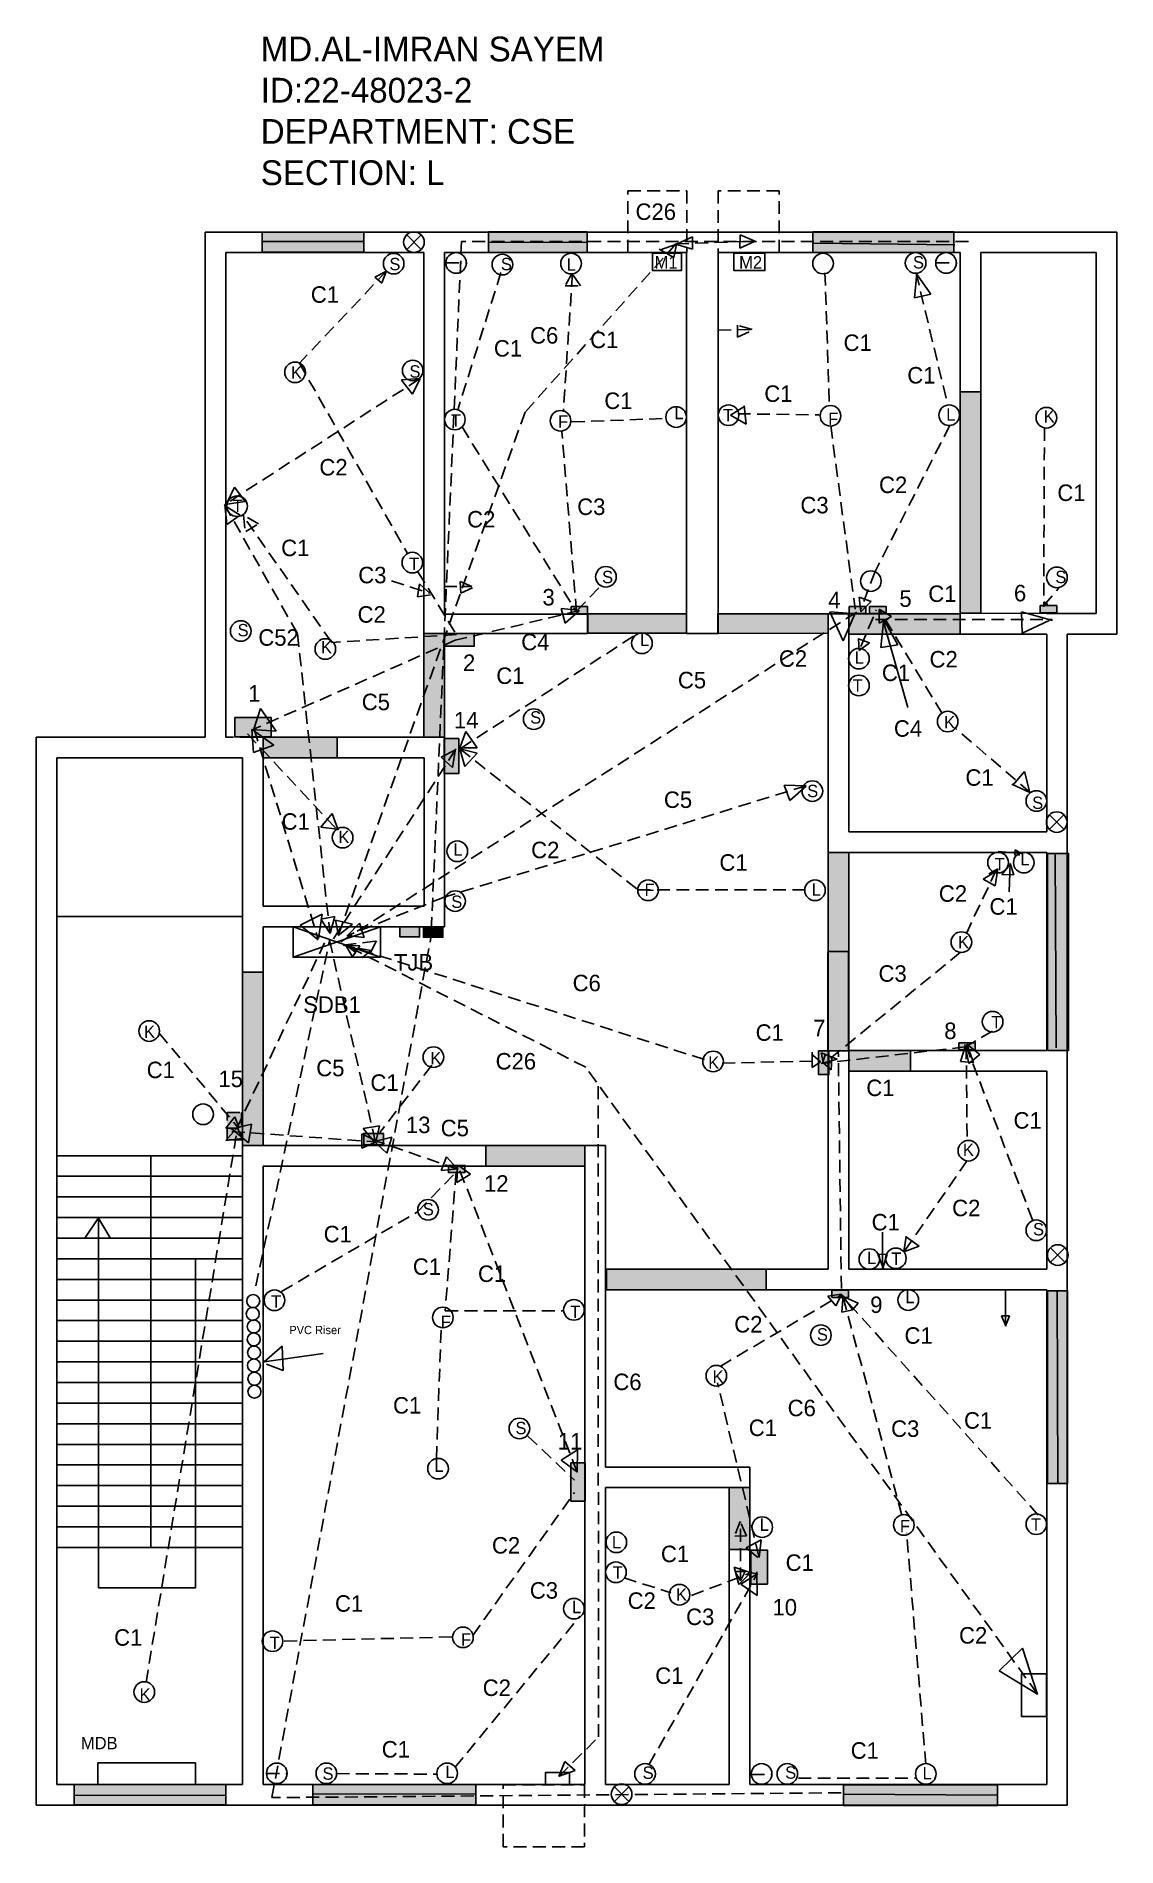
# Model space of a CAD drawing. Header units: inches. Extents: x -233 to 291, y -46 to 832.
import ezdxf

# ---------------------------------------------------------------- set-up
doc = ezdxf.new("R2010")
doc.units = ezdxf.units.IN
doc.header["$LTSCALE"] = 25
doc.header["$MEASUREMENT"] = 0
doc.linetypes.add('HIDDEN', pattern=[0.375, 0.25, -0.125])

msp = doc.modelspace()

# ---------------------------------------------------------------- hatches: boundary and pattern name
h = msp.add_hatch(color=3)
h.paths.add_polyline_path([(-123.74, 736.56), (-74.49, 736.56), (-74.49, 726.96), (-123.74, 726.96)])
h.paths.add_polyline_path([(-14.03, 736.72), (33.84, 736.72), (33.84, 726.71), (-14.03, 726.71)])
h.paths.add_polyline_path([(143.31, 736.72), (211.59, 736.72), (211.59, 726.71), (143.31, 726.71)])
h.paths.add_polyline_path([(-214.89, -16.21), (-141.48, -16.21), (-141.48, -26.1), (-214.89, -26.1)])
h.paths.add_polyline_path([(-99.3, -16.21), (-20.16, -16.21), (-20.16, -26.1), (-99.3, -26.1)])
at = {"linetype": 'HIDDEN'}
for color, points in [(66, [(214.61, 659.19), (224.64, 659.19), (224.64, 551.88), (214.61, 551.88)]), (66, [(34.1, 551.54), (81.95, 551.54), (81.95, 542.16), (34.1, 542.16)]), (66, [(150.63, 542.03), (97.15, 542.16), (97.15, 551.54), (150.62, 551.54)]), (66, [(160.63, 551.54), (214.61, 551.54), (214.61, 541.7), (160.63, 541.7)]), (66, [(-35.37, 491.7), (-45.37, 491.7), (-45.37, 542.03), (-35.37, 542.03)]), (66, [(-123.37, 491.7), (-87.37, 491.7), (-87.37, 481.7), (-123.37, 481.7)]), (66, [(150.63, 435.7), (160.63, 435.7), (160.5, 339.5), (150.5, 339.5)]), (4, [(-45.63, 399.6), (-36.12, 399.6), (-36.12, 394.69), (-45.63, 394.69)]), (66, [(-133.37, 293.7), (-123.37, 293.7), (-123.37, 377.7), (-133.37, 377.7)]), (66, [(190.63, 329.7), (160.64, 329.7), (160.64, 339.7), (190.63, 339.7)]), (66, [(32.63, 293.7), (-15.37, 293.7), (-15.37, 283.7), (32.63, 283.7)]), (66, [(120.63, 223.7), (43.19, 223.7), (43.19, 233.71), (120.63, 233.71)]), (66, [(112.63, 127.7), (102.63, 127.7), (102.63, 97.7), (112.63, 97.7)])]:
    msp.add_hatch(color=color, dxfattribs=at).paths.add_polyline_path(points)
h = msp.add_hatch(color=8, dxfattribs=at)
h.paths.add_polyline_path([(-137.1, 501.3), (-119.46, 501.3), (-119.46, 491.78), (-137.1, 491.78)])
h.paths.add_polyline_path([(-133.79, 296.46), (-140.83, 296.46), (-140.83, 309.57), (-133.79, 309.57)])
h.paths.add_polyline_path([(-33.5, 284), (-25.5, 284), (-25.5, 280.5), (-33.5, 280.5)])
h.paths.add_polyline_path([(-74.5, 294), (-65, 294), (-65, 299.5), (-74.5, 299.5)])
h.paths.add_polyline_path([(113.24, 97.38), (121.24, 97.38), (121.24, 80.88), (113.24, 80.88)])
h.paths.add_polyline_path([(152.5, 223.5), (160.5, 223.5), (160.5, 220), (152.5, 220)])
h.paths.add_polyline_path([(214, 343.5), (222, 343.5), (222, 340), (214, 340)])
h.paths.add_polyline_path([(170.75, 555.14), (178.75, 555.14), (178.75, 551.64), (170.75, 551.64)])
h.paths.add_polyline_path([(160.89, 555.14), (168.89, 555.14), (168.89, 551.64), (160.89, 551.64)])
h.paths.add_polyline_path([(26, 555), (34, 555), (34, 551.5), (26, 551.5)])
h.paths.add_polyline_path([(-35.5, 542), (-20.93, 542.07), (-20.93, 535.79), (-35.68, 535.79)])
h = msp.add_hatch(color=8, dxfattribs=at)
h.paths.add_polyline_path([(-57.01, 399.68), (-47.5, 399.68), (-47.5, 394.78), (-57.01, 394.78)])
h.paths.add_polyline_path([(253.5, 555.5), (261.5, 555.5), (261.5, 552), (253.5, 552)])
for points in [[(-35.5, 491), (-28.5, 491), (-28.5, 474), (-35.5, 474)], [(151, 339.5), (146, 339.5), (146, 328), (151, 328)], [(32.87, 139.68), (25.82, 139.68), (25.82, 121.18), (32.87, 121.18)]]:
    msp.add_hatch(color=251).paths.add_polyline_path(points)
h = msp.add_hatch(color=81)
h.paths.add_polyline_path([(257.08, 435.34), (267.23, 435.34), (267.23, 339.75), (257.08, 339.75)])
h.paths.add_polyline_path([(257.09, 223.12), (266.7, 223.12), (266.7, 129.68), (257.09, 129.68)])
h.paths.add_polyline_path([(158.13, -16.39), (232.76, -16.39), (232.76, -26.44), (158.13, -26.44)])

# ---------------------------------------------------------------- linework, layer by layer
for p, q in [((-151.37, 731.7), (-151.37, 736.7)), ((-151.37, 736.7), (-146.37, 736.7)), ((-151.37, 731.7), (-151.37, 491.7)), ((-146.37, 736.7), (-40.37, 736.7)), ((-123.84, 732.07), (-74.51, 732.07)), ((-53.72, 735.3), (-46.72, 728.3)), ((-46.72, 735.3), (-53.72, 728.3)), ((-40.37, 736.7), (89.63, 736.7)), ((-13.93, 731.85), (33.99, 731.61)), ((89.63, 736.7), (219.63, 736.7)), ((143.5, 731.22), (212.14, 730.57)), ((219.63, 736.7), (285.63, 736.7)), ((285.63, 736.7), (290.63, 736.7)), ((290.63, 736.7), (290.63, 731.7)), ((290.63, 731.7), (290.63, 546.7)), ((-141.37, 726.7), (-141.37, 491.7)), ((-45.37, 726.7), (-141.37, 726.7)), ((-45.37, 726.7), (-45.37, 542.03)), ((-35.37, 551.37), (-35.37, 726.7)), ((81.97, 726.7), (-35.37, 726.7)), ((81.97, 726.7), (81.97, 542.03)), ((97.29, 542.03), (97.29, 726.7)), ((214.63, 726.7), (97.29, 726.7)), ((214.63, 726.7), (214.63, 594.7)), ((280.63, 726.7), (224.63, 726.7)), ((224.63, 594.7), (224.63, 726.7)), ((280.63, 551.7), (280.63, 726.7)), ((-35.37, 551.37), (33.97, 551.37)), ((33.97, 551.37), (33.97, 541.97)), ((160.63, 551.54), (150.5, 551.54)), ((160.63, 546.7), (160.61, 551.54)), ((160.63, 445.7), (160.63, 546.7)), ((280.63, 551.7), (214.61, 551.88)), ((214.61, 551.88), (214.61, 541.7)), ((256.63, 551.7), (280.63, 551.7)), ((290.63, 546.7), (290.63, 541.7)), ((-45.37, 542.03), (33.97, 542.03)), ((81.97, 542.03), (97.29, 542.03)), ((150.63, 542.03), (150.63, 440.7)), ((214.61, 541.7), (256.63, 541.7)), ((256.63, 541.7), (256.63, 445.7)), ((266.63, 440.7), (266.63, 541.7)), ((285.63, 541.7), (266.63, 541.7)), ((285.63, 541.7), (290.63, 541.7)), ((-228.37, 491.7), (-233.37, 491.7)), ((-233.37, 491.7), (-233.37, 486.7)), ((-233.37, 404.7), (-233.37, 486.7)), ((-151.37, 491.7), (-228.37, 491.7)), ((-128.37, 491.7), (-123.37, 491.7)), ((-123.37, 491.7), (-123.37, 486.7)), ((-123.37, 409.7), (-123.37, 486.7)), ((-87.37, 481.7), (-87.37, 491.7)), ((-87.37, 491.7), (-35.37, 491.7)), ((-46.37, 491.7), (-41.37, 491.7)), ((-35.37, 491.7), (-35.37, 399.7)), ((-223.37, 404.7), (-223.37, 481.7)), ((-146.37, 481.7), (-223.37, 481.7)), ((-133.37, 481.7), (-146.37, 481.7)), ((-133.37, 377.7), (-133.37, 481.7)), ((-87.37, 481.7), (-45.22, 481.7)), ((-45.22, 409.7), (-45.22, 481.7)), ((258, 454), (265, 447)), ((265, 454), (258, 447)), ((150.63, 440.7), (150.63, 435.7)), ((256.63, 445.7), (160.63, 445.7)), ((266.63, 334.7), (266.63, 440.7)), ((150.63, 435.7), (256.63, 435.7)), ((256.63, 435.7), (256.63, 339.7)), ((260.71, 435.2), (261.23, 340.97)), ((-233.37, 288.7), (-233.37, 404.7)), ((-223.37, 288.7), (-223.37, 404.7)), ((-223.37, 404.7), (-133.37, 404.7)), ((-123.37, 409.7), (-45.22, 409.7)), ((-35.37, 399.7), (-123.37, 399.7)), ((-123.37, 399.7), (-123.37, 377.7)), ((-108.78, 399.76), (-66.49, 384.96)), ((-66.49, 399.7), (-108.78, 384.96)), ((160.63, 387.7), (150.63, 387.7)), ((150.63, 387.7), (150.63, 233.7)), ((160.63, 233.7), (160.63, 387.7)), ((-123.37, 377.7), (-133.37, 377.7)), ((256.63, 339.7), (190.63, 339.7)), ((190.63, 339.7), (190.63, 329.7)), ((266.63, 228.7), (266.63, 334.7)), ((190.63, 329.7), (256.63, 329.7)), ((256.63, 329.7), (256.63, 233.7)), ((-133.37, 288.7), (-133.37, 293.7)), ((-133.37, 293.7), (-15.37, 293.7)), ((-15.37, 293.7), (-15.37, 283.7)), ((32.63, -16.3), (32.63, 293.7)), ((32.63, 293.7), (42.63, 293.7)), ((42.63, 293.7), (42.63, 137.7)), ((-233.37, -21.3), (-233.37, 288.7)), ((-223.37, -16.3), (-223.37, 288.7)), ((-133.37, 288.7), (-223.37, 288.7)), ((-177.8, 288.24), (-177.8, 98.67)), ((-133.37, -16.3), (-133.37, 288.7)), ((-15.37, 283.7), (-123.37, 283.7)), ((-123.37, 283.7), (-123.37, -16.3)), ((-133.37, 278.7), (-223.37, 278.7)), ((-133.37, 268.7), (-223.37, 268.7)), ((-133.37, 258.7), (-223.37, 258.7)), ((-203.14, 258.55), (-209.84, 248.63)), ((-203.13, 79.18), (-203.13, 258.41)), ((-203.13, 258.41), (-197.43, 248.88)), ((-133.37, 248.7), (-223.37, 248.7)), ((-133.37, 238.7), (-223.37, 238.7)), ((-156.14, 238.18), (-156.14, 79.18)), ((258.5, 244), (265.5, 237)), ((265.5, 244), (258.5, 237)), ((-133.37, 228.7), (-223.37, 228.7)), ((150.63, 233.7), (120.63, 233.7)), ((120.63, 223.7), (120.63, 233.7)), ((256.63, 233.7), (160.63, 233.7)), ((266.63, 132.7), (266.63, 228.7)), ((256.63, 223.7), (120.63, 223.7)), ((256.63, 223.7), (256.63, -16.3)), ((261.71, 223.3), (262.02, 129.51)), ((-133.37, 218.7), (-223.37, 218.7)), ((-133.37, 208.7), (-223.37, 208.7)), ((-133.37, 198.7), (-223.37, 198.7)), ((-133.37, 188.7), (-223.37, 188.7)), ((-133.37, 178.7), (-223.37, 178.7)), ((-133.37, 168.7), (-223.37, 168.7)), ((-133.37, 158.7), (-223.37, 158.7)), ((-133.37, 148.7), (-223.37, 148.7)), ((-133.37, 138.7), (-223.37, 138.7)), ((42.63, 137.7), (112.63, 137.7)), ((112.63, 137.7), (112.63, 127.7)), ((256.63, -16.3), (256.63, 132.7)), ((266.63, -21.3), (266.63, 132.7)), ((-133.37, 128.7), (-223.37, 128.7)), ((112.63, 127.7), (42.63, 127.7)), ((42.63, 127.7), (42.63, -16.3)), ((-133.37, 118.7), (-223.37, 118.7)), ((-133.37, 108.7), (-223.37, 108.7)), ((-133.37, 98.7), (-223.37, 98.7)), ((102.63, -16.3), (102.63, 97.7)), ((102.63, 97.7), (112.63, 97.7)), ((112.63, -2.6), (112.63, 97.7)), ((112.63, 97.7), (112.63, -16.3)), ((-156.14, 79.18), (-203.13, 79.18)), ((-223.37, -16.3), (-133.37, -16.3)), ((-123.37, -16.3), (32.63, -16.3)), ((42.63, -16.3), (102.63, -16.3)), ((47, -17.5), (54, -24.5)), ((54, -17.5), (47, -24.5)), ((112.63, -16.3), (256.63, -16.3)), ((-233.37, -21.3), (-233.37, -26.3)), ((-233.37, -26.3), (-228.37, -26.3)), ((-228.37, -26.3), (-128.37, -26.3)), ((-214.64, -21.64), (-141.55, -21.44)), ((-128.37, -26.3), (37.63, -26.3)), ((-99.11, -20.84), (-19.79, -21.04)), ((37.63, -26.3), (107.63, -26.3)), ((107.63, -26.3), (261.63, -26.3)), ((158.1, -21.04), (232.6, -21.44)), ((261.63, -26.3), (266.63, -26.3)), ((266.63, -26.3), (266.63, -21.3))]:
    msp.add_line(p, q)
at = {"color": 4, "linetype": 'HIDDEN'}
for p, q in [((-27.13, 732.14), (-41.82, 397.37)), ((218.74, 732.14), (-27.13, 732.14)), ((-119.1, -22.65), (-41.78, 395.62)), ((-136.15, 301.9), (-93.55, 391.92)), ((156.92, -20.33), (-119.1, -22.65))]:
    msp.add_line(p, q, dxfattribs=at)
at = {"color": 3, "linetype": 'HIDDEN'}
for p, q in [((76.87, 730.98), (3.72, 649.39)), ((76.87, 730.98), (111.76, 732.11)), ((-47.45, 665.48), (-142.05, 604.51)), ((3.72, 649.39), (-86.89, 395.6)), ((-142.05, 604.51), (-106.63, 541.74)), ((-106.63, 541.74), (-90.94, 396.49)), ((140.01, 468.1), (-35.56, 414.07)), ((-35.56, 414.07), (-82.27, 395.5)), ((33.15, 331.61), (-83.48, 390.85)), ((252.06, 27.74), (33.15, 331.61)), ((39.27, 6.8), (39.13, 323.24)), ((20.14, -12.33), (39.27, 6.8))]:
    msp.add_line(p, q, dxfattribs=at)
at = {"color": 3}
for p, q in [((69.44, 728.05), (77.08, 730.8)), ((77.08, 730.8), (75.9, 724.33)), ((84.92, 728.44), (76.69, 730.8)), ((77.08, 730.8), (84.92, 734.32)), ((84.92, 734.32), (84.92, 728.44)), ((107.83, 728.84), (108.03, 735.3)), ((114.89, 732.17), (107.83, 728.84)), ((108.03, 735.3), (115.86, 731.97)), ((75.9, 724.33), (68.66, 728.44)), ((-56.27, 665.07), (-47.26, 665.66)), ((-50.98, 658.02), (-56.27, 664.88)), ((-47.26, 665.66), (-50.98, 658.02)), ((-132.12, 606.07), (-141.92, 604.5)), ((-141.33, 604.5), (-137.22, 612.92)), ((-137.22, 612.92), (-132.12, 606.07)), ((-134.47, 599.41), (-142.11, 604.11)), ((-141.92, 604.5), (-140.94, 594.9)), ((-140.94, 594.9), (-134.47, 599.41)), ((132.03, 461.03), (129.41, 468.48)), ((129.41, 468.48), (140.05, 468.05)), ((140.05, 467.98), (132.03, 461.03)), ((-88.49, 404.66), (-95.42, 403.45)), ((-90.77, 396.65), (-88.49, 404.66)), ((-95.42, 403.45), (-90.77, 396.52)), ((-80.01, 401.02), (-88.28, 402.98)), ((-88.28, 402.98), (-86.8, 395.44)), ((-86.87, 395.44), (-80.01, 401.02)), ((-74.36, 394.57), (-82.7, 395.57)), ((-82.5, 395.57), (-76.58, 401.56)), ((-76.58, 401.56), (-74.36, 394.57)), ((-83.31, 391), (-79.94, 385.08)), ((-76.38, 390.46), (-83.31, 390.8)), ((-79.94, 385.08), (-76.38, 390.46)), ((244.86, 49.77), (233.54, 38.87)), ((252.2, 27.34), (244.86, 49.77)), ((233.54, 38.87), (252.2, 27.55)), ((23.05, -5.06), (20.14, -12.4)), ((28, -9.49), (23.05, -5.06)), ((20.25, -12.29), (28, -9.49))]:
    msp.add_line(p, q, dxfattribs=at)
at = {"linetype": 'HIDDEN'}
for p, q in [((-141.37, 726.7), (-141.37, 491.7)), ((-141.37, 726.7), (-45.37, 726.7)), ((-45.37, 726.7), (-141.37, 726.7)), ((-45.37, 726.7), (-45.37, 542.03)), ((-35.37, 726.7), (81.97, 726.7)), ((-35.37, 726.7), (-35.37, 551.37)), ((81.97, 726.7), (-35.37, 726.7)), ((-34.54, 721.69), (-24.67, 721.69)), ((81.97, 546.7), (81.97, 726.7)), ((97.29, 726.7), (214.63, 726.7)), ((97.29, 546.7), (97.29, 726.7)), ((214.63, 726.7), (97.29, 726.7)), ((214.63, 726.7), (214.63, 594.7)), ((224.63, 726.7), (280.63, 726.7)), ((280.63, 726.7), (224.63, 726.7)), ((224.63, 726.7), (224.63, 594.7)), ((280.63, 726.7), (280.63, 551.7)), ((280.63, 551.7), (280.63, 726.7)), ((-63.32, 717.99), (-105.73, 673.08)), ((-8.01, 717.01), (-28.83, 650.93)), ((26.69, 716.37), (22.19, 649.54)), ((149.09, 716.99), (151.32, 651.9)), ((193.29, 716.93), (208.7, 652.54)), ((-105.73, 673.08), (-53.34, 580.78)), ((-26.84, 642.15), (28.62, 552.5)), ((26.43, 644.58), (72.32, 646.32)), ((106.81, 648.56), (146.31, 648)), ((151.92, 642.81), (163.77, 553.76)), ((209.73, 642.95), (173.42, 572.04)), ((255.56, 641.6), (255.18, 555.58)), ((28.62, 552.5), (21.55, 639.9)), ((-90.08, 537.62), (-132.49, 598.3)), ((-48.26, 571.91), (-29.63, 541.45)), ((173.42, 572.04), (166.57, 553.89)), ((28.65, 552.83), (39.93, 564.74)), ((255.18, 555.58), (262.52, 564.05)), ((166.48, 535.64), (174.01, 553.4)), ((205.92, 503.12), (175.51, 553.4)), ((160.63, 445.7), (160.63, 546.7)), ((256.63, 551.7), (280.63, 551.7)), ((280.63, 551.7), (261.63, 551.7)), ((-29.63, 541.45), (-90.08, 537.62)), ((56.22, 540.69), (-27.88, 486.03)), ((150.63, 440.7), (150.63, 542.03)), ((256.63, 445.7), (256.63, 541.7)), ((256.63, 445.7), (256.63, 541.7)), ((256.63, 445.7), (256.63, 541.7)), ((-130.91, 493.38), (-87.81, 447.13)), ((248.68, 464.88), (212.55, 495.89)), ((-128.37, 491.7), (-141.37, 491.7)), ((-46.37, 491.7), (-87.37, 491.7)), ((-27.88, 486.03), (58.33, 417.69)), ((256.63, 445.7), (160.63, 445.7)), ((256.63, 435.7), (155.63, 435.7)), ((256.63, 339.7), (256.63, 435.7)), ((232.16, 427.32), (217.71, 396.49)), ((58.33, 417.69), (139.28, 417.69)), ((-123.37, 377.7), (-123.37, 399.7)), ((-123.37, 399.7), (-46.37, 399.7)), ((214.82, 387.34), (149.3, 333.87)), ((150.63, 233.7), (150.63, 372.7)), ((150.63, 233.7), (150.63, 372.7)), ((150.63, 233.7), (150.63, 372.7)), ((160.63, 233.7), (160.63, 372.7)), ((-173.67, 348.13), (-135.54, 302.38)), ((230.31, 349.1), (217.18, 341.48)), ((99.33, 333.59), (146.64, 334.64)), ((217.18, 341.48), (147.3, 333.44)), ((256.63, 339.7), (190.63, 339.7)), ((249.79, 257.54), (217.61, 341.81)), ((217.61, 341.81), (218.03, 296.08)), ((-41.55, 332.54), (-66.78, 299.95)), ((256.63, 329.7), (190.63, 329.7)), ((256.63, 233.7), (256.63, 329.7)), ((-180.12, 33.16), (-135.54, 303.55)), ((-128.37, 293.7), (-20.37, 293.7)), ((-123.37, -16.3), (-123.37, 283.7)), ((-123.37, 283.7), (-20.37, 283.7)), ((32.63, 132.7), (32.63, 288.7)), ((42.63, 137.7), (42.63, 288.7)), ((218.03, 286.34), (187.54, 242.3)), ((-48.4, 261.48), (-29.72, 280.83)), ((-29.72, 280.83), (-35.06, 213.44)), ((-114.46, 222.78), (-48.4, 261.48)), ((256.63, 233.7), (160.63, 233.7)), ((160.63, 233.7), (256.63, 233.7)), ((98.26, 186.53), (157.07, 221.15)), ((252.58, 114.38), (157.07, 221.15)), ((186.46, 114.31), (157.81, 220.5)), ((256.63, 132.7), (256.63, 223.7)), ((256.63, 132.7), (256.63, 223.7)), ((-35.06, 213.44), (22.35, 213.39)), ((-37.06, 204.1), (-39.27, 141.74)), ((117.03, 94.36), (97.01, 178.61)), ((4.98, 152.72), (27.66, 131.37)), ((32.63, -16.3), (32.63, 132.7)), ((42.63, 137.7), (107.63, 137.7)), ((42.63, 137.7), (107.63, 137.7)), ((42.63, 137.7), (107.63, 137.7)), ((256.63, -16.3), (256.63, 132.7)), ((256.63, -16.3), (256.63, 132.7)), ((-21.71, 55.98), (27.66, 125.37)), ((42.63, -16.3), (42.63, 127.7)), ((42.63, 127.7), (107.63, 127.7)), ((198.04, -6.48), (188.72, 105.74)), ((102.63, -16.3), (102.63, 90.7)), ((51.68, 84), (74.37, 76.66)), ((63.69, -6.74), (116.41, 86)), ((84.38, 75.32), (113.74, 86.67)), ((-30.39, -8.08), (30.33, 65.32)), ((-113.12, 53.31), (-31.05, 55.31)), ((-123.37, -16.3), (32.63, -16.3)), ((42.63, -16.3), (102.63, -16.3)), ((112.63, -16.3), (256.63, -16.3))]:
    msp.add_line(p, q, dxfattribs=at)
at = {"color": 0, "linetype": 'HIDDEN'}
for p, q in [((203.03, 721.83), (212.83, 721.83)), ((-69.09, 714.86), (-63.77, 717.51)), ((-65.84, 711.91), (-69.09, 714.86)), ((-63.48, 717.81), (-65.84, 711.91)), ((26.58, 716.68), (23.13, 710.68)), ((30.58, 710.68), (26.4, 716.68)), ((23.13, 710.68), (30.58, 710.68)), ((97.46, 689.13), (113.74, 689.43)), ((113.74, 689.43), (106.77, 691.46)), ((106.77, 691.46), (106.77, 685.65)), ((106.77, 685.65), (113.45, 688.84)), ((-125.51, 595.21), (-132.89, 599.34)), ((-132.89, 599.34), (-132, 591.08)), ((-131.71, 591.38), (-125.51, 595.21)), ((-61.09, 567.47), (-42.49, 561.57)), ((-47.51, 565.99), (-48.4, 559.8)), ((-42.49, 561.57), (-47.51, 565.99)), ((-35.7, 564.81), (-22.13, 564.81)), ((-22.13, 564.81), (-27.74, 567.18)), ((-27.74, 567.18), (-27.44, 561.57)), ((-27.44, 561.57), (-21.54, 564.22)), ((-48.4, 559.8), (-41.02, 560.98)), ((-121.69, -10.96), (-111.89, -10.96)), ((-87.73, -11.03), (-38.9, -11.26)), ((113.48, -11.42), (123.28, -11.42)), ((136.25, -13.17), (193, -13.17))]:
    msp.add_line(p, q, dxfattribs=at)
at = {"color": 0}
for p, q in [((193.74, 716.72), (192.58, 704.8)), ((200.43, 706.55), (193.45, 716.43)), ((192.58, 704.8), (200.43, 706.55)), ((110.26, 652.19), (103.29, 647.83)), ((110.84, 643.47), (109.97, 652.48)), ((103.29, 647.83), (110.84, 643.47)), ((165.73, 559.68), (166.53, 552.46)), ((171.54, 557.47), (165.73, 559.68)), ((166.53, 552.46), (171.54, 557.47)), ((181.37, 550.25), (175.35, 553.86)), ((175.35, 553.66), (175.35, 547.05)), ((255.35, 557.32), (255.06, 554.97)), ((255.15, 555.27), (257.16, 556)), ((257.16, 556), (255.35, 557.32)), ((175.35, 547.05), (181.37, 550.25)), ((165.33, 539.63), (165.73, 533.81)), ((170.74, 537.42), (165.33, 539.43)), ((165.73, 533.81), (170.74, 537.42)), ((-28, 486.5), (-25, 494.5)), ((-25, 494.5), (-19.5, 486.5)), ((-19.5, 486.5), (-28, 486.5)), ((-28, 486), (-25.5, 477.5)), ((-19.5, 484), (-28, 486)), ((-25.5, 477.5), (-19.5, 484)), ((245.88, 475.1), (240.23, 468.43)), ((248.44, 464.84), (245.88, 475.1)), ((239.72, 468.94), (248.44, 464.84)), ((-89.92, 454.71), (-95.29, 448.12)), ((-95.29, 448.12), (-87.49, 447.15)), ((-87, 446.66), (-89.92, 454.71)), ((233.15, 436.17), (244.44, 435.28)), ((238.46, 416.7), (238.91, 430.41)), ((238.91, 430.41), (240.68, 424.88)), ((241.34, 437.05), (241.12, 434.4)), ((241.12, 434.4), (243.55, 434.62)), ((244.44, 435.28), (241.34, 437.05)), ((225.85, 422.89), (232.71, 427.1)), ((231.6, 419.57), (225.85, 422.89)), ((228.51, 425.33), (232.93, 427.76)), ((232.93, 427.76), (231.6, 419.57)), ((234.92, 425.1), (238.91, 429.97)), ((240.68, 424.88), (234.92, 425.1)), ((218.94, 333.44), (216.98, 342.59)), ((221.12, 333.88), (217.85, 342.81)), ((217.85, 342.81), (224.17, 337.8)), ((142.89, 331.41), (142.89, 338.88)), ((146.89, 334.19), (142.89, 331.41)), ((143.24, 337.49), (146.89, 334.19)), ((155.05, 335.58), (147.23, 338.53)), ((147.23, 338.53), (148.28, 334.19)), ((149.32, 338.18), (147.93, 333.5)), ((147.93, 333.5), (155.05, 335.58)), ((148.28, 334.19), (148.1, 333.84)), ((148.1, 333.84), (152.1, 330.37)), ((152.1, 330.37), (152.44, 336.62)), ((217.19, 341.94), (214.8, 334.31)), ((214.8, 334.31), (221.12, 333.88)), ((224.17, 337.8), (218.94, 333.44)), ((-137, 307.5), (-141.5, 302)), ((-135, 302), (-137, 307.5)), ((-141.5, 302), (-135.5, 302)), ((-136.5, 301.5), (-141.5, 296)), ((-133.5, 297), (-136, 302.5)), ((-141.5, 296), (-133.5, 297)), ((177.09, 251.65), (177.09, 233.78)), ((188.42, 249.69), (187.33, 242.06)), ((194.74, 244.89), (188.64, 249.25)), ((179.27, 240.75), (174.69, 240.97)), ((174.69, 240.97), (177.53, 234)), ((177.09, 233.78), (179.27, 240.75)), ((187.33, 242.06), (194.74, 244.89)), ((150.52, 220.61), (157.18, 221.49)), ((154.41, 215.91), (150.52, 220.61)), ((157.23, 221.55), (154.41, 215.91)), ((157.9, 220.88), (157.36, 212.83)), ((162.59, 213.9), (157.9, 220.47)), ((157.9, 220.47), (165.28, 217.12)), ((236.69, 223.69), (236.69, 205.98)), ((157.36, 212.83), (162.59, 213.9)), ((165.28, 217.12), (162.32, 213.77)), ((238.56, 210.95), (234.67, 210.95)), ((234.67, 210.95), (236.82, 206.12)), ((236.69, 205.98), (238.56, 210.95)), ((-122.78, 188.64), (-114.12, 196.27)), ((-114.12, 196.27), (-113.62, 184.56)), ((-94.27, 192.71), (-122.78, 188.64)), ((-113.62, 184.56), (-121.76, 187.62)), ((118.23, 102.35), (110.94, 98.49)), ((110.94, 98.49), (116.52, 93.77)), ((117.16, 93.77), (118.23, 102.35)), ((112.87, 86.48), (105.15, 89.05)), ((105.15, 89.05), (107.3, 80.69)), ((107.3, 80.69), (113.09, 86.48)), ((108.37, 80.91), (116.3, 85.84)), ((116.3, 75.33), (108.37, 80.91)), ((116.3, 85.84), (112.87, 86.48)), ((116.09, 86.91), (116.3, 75.33))]:
    msp.add_line(p, q, dxfattribs=at)
at = {"color": 1}
for p, q in [((23.14, 547.05), (21.17, 554.1)), ((21.17, 554.1), (29.34, 553.25)), ((29.9, 552.97), (23.14, 547.05)), ((157.89, 538.37), (151.48, 552.47)), ((151.48, 552.47), (163.98, 551.51)), ((163.98, 552.15), (157.89, 538.37)), ((177.44, 547.67), (176.16, 535.17)), ((184.49, 536.45), (177.44, 548.95)), ((189.29, 506.01), (177.44, 547.67)), ((259.47, 548.31), (244.41, 552.47)), ((244.41, 552.47), (244.73, 542.22)), ((244.73, 542.22), (257.87, 548.31)), ((176.16, 535.17), (184.49, 536.45)), ((-128.01, 495.17), (-124.63, 505.59)), ((-124.63, 505.59), (-117.03, 494.6)), ((-117.03, 494.6), (-128.86, 495.45)), ((-128.86, 495.45), (-128.01, 484.18)), ((-118.15, 487.84), (-128.58, 495.45)), ((-128.01, 484.18), (-118.15, 487.84)), ((-37, 482), (-30, 485.5)), ((-30, 486), (-31.5, 477)), ((-31.5, 477), (-37, 482)), ((-94.73, 405.82), (-105.44, 400.46)), ((-96.42, 393.99), (-94.73, 405.82)), ((-105.44, 400.46), (-96.71, 393.42)), ((-139, 301.5), (-129, 304)), ((-130.5, 295), (-139, 302)), ((-129, 304), (-130.5, 295)), ((-68.68, 295.96), (-75.53, 299.27)), ((-75.53, 299.27), (-75.53, 292.42)), ((-66.91, 303.25), (-74.87, 301.93)), ((-74.87, 301.93), (-69.78, 295.96)), ((-68.68, 295.29), (-66.91, 303.25)), ((-75.53, 292.42), (-68.68, 295.29)), ((-69.78, 295.96), (-63.37, 289.99)), ((-60.94, 297.73), (-68.68, 295.74)), ((-63.37, 289.99), (-60.94, 297.73)), ((-34.42, 288.22), (-37.07, 281.59)), ((-37.07, 281.59), (-29.11, 282.25)), ((-29.33, 282.7), (-34.42, 288.22)), ((-28.67, 284.02), (-29.33, 282.7)), ((-29.11, 283.8), (-29.33, 275.62)), ((-22.7, 279.82), (-28.67, 284.02)), ((-29.33, 275.62), (-22.7, 279.82)), ((29.14, 146), (21.16, 140.97)), ((21.16, 140.97), (29.14, 135.25)), ((28.96, 135.42), (29.14, 146))]:
    msp.add_line(p, q, dxfattribs=at)
at = {"color": 1, "linetype": 'HIDDEN'}
for p, q in [((164.51, 552.39), (-87.54, 391.24)), ((30.15, 553.08), (-30.14, 538.69)), ((173.58, 548.7), (259.31, 548.7)), ((-30.14, 538.69), (-127.74, 495.66)), ((-127.74, 495.66), (-96.78, 394.05)), ((-29.98, 485.71), (-89.92, 392.83)), ((-68.95, 295.71), (-91.29, 393.81)), ((-84.48, 390.84), (-68.43, 392.84)), ((-71.1, 388.16), (-84.48, 390.84)), ((90.74, 335.33), (-83.14, 390.84)), ((-83.14, 390.84), (-75.12, 384.82)), ((-75.12, 384.82), (-71.1, 388.16)), ((-68.43, 392.84), (-72.44, 384.82)), ((157.07, 224.23), (155.6, 339.96)), ((-66.76, 295.27), (-139.91, 300.52)), ((-29.09, 282.13), (-66.76, 295.27)), ((28.82, 135.69), (-28.99, 284.17)), ((107.92, 111.28), (105.38, 104.21)), ((111.04, 104.35), (108.07, 111.13)), ((108.1, 82.7), (108.1, 111.17)), ((105.38, 104.21), (111.04, 104.35)), ((110.47, 87.09), (105.38, 86.95)), ((105.66, 86.53), (108.21, 82.43)), ((108.21, 82.43), (110.47, 87.09))]:
    msp.add_line(p, q, dxfattribs=at)
at = {"color": 6, "linetype": 'HIDDEN'}
msp.add_line((-126.83, 225.53), (-91.27, 392.53), dxfattribs=at)
at = {"linetype": 'HIDDEN'}
for points in [[(82.08, 726.71), (53.51, 726.71), (53.51, 756.76), (82.08, 756.76)], [(97.3, 726.71), (126.98, 726.71), (126.98, 756.76), (97.3, 756.76)], [(-133.79, 296.46), (-140.83, 296.46), (-140.83, 309.57), (-133.79, 309.57)], [(-7, -16.5), (32.5, -16.5), (32.5, -46.5), (-7, -46.5)]]:
    msp.add_lwpolyline(points, close=True, dxfattribs=at)
for points in [[(-123.74, 736.56), (-74.49, 736.56), (-74.49, 726.96), (-123.74, 726.96)], [(-14.03, 736.72), (33.84, 736.72), (33.84, 726.71), (-14.03, 726.71)], [(143.31, 736.72), (211.59, 736.72), (211.59, 726.71), (143.31, 726.71)], [(65.5, 726.5), (79.5, 726.5), (79.5, 718), (65.5, 718)], [(105, 726.5), (120, 726.5), (120, 718), (105, 718)], [(214.61, 659.19), (224.64, 659.19), (224.64, 551.88), (214.61, 551.88)], [(26, 555), (34, 555), (34, 551.5), (26, 551.5)], [(160.89, 555.14), (168.89, 555.14), (168.89, 551.64), (160.89, 551.64)], [(170.75, 555.14), (178.75, 555.14), (178.75, 551.64), (170.75, 551.64)], [(253.5, 555.5), (261.5, 555.5), (261.5, 552), (253.5, 552)], [(34.1, 551.54), (81.95, 551.54), (81.95, 542.16), (34.1, 542.16)], [(150.63, 542.03), (97.15, 542.16), (97.15, 551.54), (150.62, 551.54)], [(160.63, 551.54), (214.61, 551.54), (214.61, 541.7), (160.63, 541.7)], [(-35.37, 491.7), (-45.37, 491.7), (-45.37, 542.03), (-35.37, 542.03)], [(-35.5, 542), (-20.93, 542.07), (-20.93, 535.79), (-35.68, 535.79)], [(-137.1, 501.3), (-119.46, 501.3), (-119.46, 491.78), (-137.1, 491.78)], [(-123.37, 491.7), (-87.37, 491.7), (-87.37, 481.7), (-123.37, 481.7)], [(-35.5, 491), (-28.5, 491), (-28.5, 474), (-35.5, 474)], [(150.63, 435.7), (160.63, 435.7), (160.5, 339.5), (150.5, 339.5)], [(257.08, 435.34), (267.23, 435.34), (267.23, 339.75), (257.08, 339.75)], [(-108.78, 399.76), (-66.49, 399.76), (-66.49, 384.96), (-108.78, 384.96)], [(-57.01, 399.68), (-47.5, 399.68), (-47.5, 394.78), (-57.01, 394.78)], [(-45.63, 399.6), (-36.12, 399.6), (-36.12, 394.69), (-45.63, 394.69)], [(-133.37, 293.7), (-123.37, 293.7), (-123.37, 377.7), (-133.37, 377.7)], [(214, 343.5), (222, 343.5), (222, 340), (214, 340)], [(151, 339.5), (146, 339.5), (146, 328), (151, 328)], [(190.63, 329.7), (160.64, 329.7), (160.64, 339.7), (190.63, 339.7)], [(-74.5, 294), (-65, 294), (-65, 299.5), (-74.5, 299.5)], [(32.63, 293.7), (-15.37, 293.7), (-15.37, 283.7), (32.63, 283.7)], [(-33.5, 284), (-25.5, 284), (-25.5, 280.5), (-33.5, 280.5)], [(120.63, 223.7), (43.19, 223.7), (43.19, 233.71), (120.63, 233.71)], [(152.5, 223.5), (160.5, 223.5), (160.5, 220), (152.5, 220)], [(257.09, 223.12), (266.7, 223.12), (266.7, 129.68), (257.09, 129.68)], [(32.87, 139.68), (25.82, 139.68), (25.82, 121.18), (32.87, 121.18)], [(112.63, 127.7), (102.63, 127.7), (102.63, 97.7), (112.63, 97.7)], [(113.24, 97.38), (121.24, 97.38), (121.24, 80.88), (113.24, 80.88)], [(-203.44, -5.79), (-156.06, -5.79), (-156.06, -16.21), (-203.44, -16.21)], [(-214.89, -16.21), (-141.48, -16.21), (-141.48, -26.1), (-214.89, -26.1)], [(-99.3, -16.21), (-20.16, -16.21), (-20.16, -26.1), (-99.3, -26.1)], [(158.13, -16.39), (232.76, -16.39), (232.76, -26.44), (158.13, -26.44)]]:
    msp.add_lwpolyline(points, close=True)
at = {"color": 0}
for points in [[(256.6, 37.4), (244.44, 37.4), (244.44, 16.65), (256.6, 16.65)], [(25.16, -16.35), (13.62, -16.35), (13.62, -10.41), (25.16, -10.41)]]:
    msp.add_lwpolyline(points, close=True, dxfattribs=at)
for centre in [(-50.22, 731.8), (-60.03, 721.36), (-29.75, 721.7), (-7.32, 720.92), (26.01, 721.4), (148.18, 721.41), (193.09, 721.71), (207.86, 721.71), (-107.85, 668.66), (-50.81, 669.54), (-30.35, 645.75), (20.89, 645.14), (76.95, 646.95), (102.36, 647.86), (151.79, 647.56), (209.36, 647.86), (256.48, 646.64), (-135.93, 603.73), (-50.98, 576.35), (42.89, 569.49), (171.38, 567.39), (261.6, 569.18), (-134.18, 543.18), (-93.18, 534.46), (60.38, 537.24), (165.58, 529.78), (165.58, 516.77), (7.89, 500.44), (208.62, 499.27), (143.01, 465.53), (251.66, 460.73), (-84.79, 442.96), (261.5, 450.5), (-29.19, 436.36), (233.05, 430.86), (245.53, 430.86), (63.33, 417.44), (144.28, 417.44), (-30.24, 412.18), (215.27, 392.27), (-178.59, 349.16), (230.4, 353.68), (-40.75, 336.49), (94.87, 334.39), (-152.47, 308.79), (218.69, 291.12), (-43.35, 262.45), (251.61, 252.53), (170.64, 238.54), (183.51, 238.91), (262, 240.5), (-117.83, 218.57), (189.5, 218.68), (-36.17, 210.22), (27.39, 213.93), (147.13, 201.65), (96.43, 181.98), (0.94, 156.4), (-38.49, 136.91), (187.38, 109.59), (251.61, 109.95), (47.95, 101.17), (118.69, 108.53), (47.75, 86.65), (78.6, 75.76), (27.39, 68.99), (-118.76, 53.22), (-26.43, 55.08), (-180.97, 28.56), (-116.71, -10.87), (-92.68, -10.87), (-34.09, -10.87), (61.86, -11.16), (118.38, -11.15), (130.86, -11.15), (198.02, -11.15), (50.5, -21)]:
    msp.add_circle(centre, 5)
for centre in [(-128.16, 218.21), (-128.39, 211.98), (-127.87, 205.86), (-127.87, 199.61), (-127.74, 193.22), (-127.77, 186.96), (-127.56, 180.5), (-127.56, 174.25)]:
    msp.add_circle(centre, 3.15, dxfattribs=at)

# ---------------------------------------------------------------- texts
at = {"color": 0, "insert": (-124.5, 831.5), "char_height": 12, "width": 379, "attachment_point": 1}
msp.add_mtext('{\\C2;MD.AL-IMRAN SAYEM\\PID:22-48023-2\\PDEPARTMENT: CSE\\PSECTION: L}', dxfattribs=at)
at = {"linetype": 'HIDDEN', "attachment_point": 1}
for s, insert, char_height, width in [('{\\C3;C26}', (57.27, 750.57), 8, 37.5497), ('S', (-62.12, 724.17), 6, 37.5497), ('S', (-8.05, 724.17), 6, 37.5497), ('L', (23.85, 723.95), 6, 37.5497), ('S', (191.8, 725.03), 6, 37.5497), ('C1', (-100.2, 710.38), 8, 37.5497), ('{\\C3;C6}', (6.12, 690.58), 8, 37.5497), ('C1', (35.25, 688.39), 8, 37.5497), ('C1', (158.14, 687.02), 8, 37.5497), ('C1', (-11.43, 684.28), 8, 37.5497), ('K', (-109.83, 671.51), 6, 37.5497), ('S', (-52.39, 672.08), 6, 37.5497), ('C1', (189.04, 671.23), 8, 37.5497), ('C1', (42.12, 658.87), 8, 37.5497), ('C1', (119.7, 662.31), 8, 37.5497), ('L', (76.08, 651.93), 6, 37.5497), ('T', (99.7, 650.91), 6, 37.5497), ('L', (207.9, 651.18), 6, 37.5497), ('K', (255.19, 650.23), 6, 37.5497), ('T', (-32.29, 648.31), 6, 37.5497), ('F', (19.71, 647.83), 6, 37.5497), ('F', (150.66, 649.08), 6, 37.5497), ('C2', (-96.05, 626.62), 8, 37.5497), ('C2', (175.33, 618.08), 8, 37.5497), ('T', (-138.12, 606.85), 6, 37.5497), ('C3', (28.97, 607.46), 8, 37.5497), ('C3', (137.22, 608.24), 8, 37.5497), ('C1', (261.81, 614.25), 8, 37.5497), ('C2', (-24.42, 601.41), 8, 37.5497), ('C1', (-114.59, 587.49), 8, 37.5497), ('C3', (-77.19, 574.33), 8, 37.5497), ('T', (-52.54, 578.71), 6, 37.5497), ('S', (41.02, 572.38), 6, 37.5497), ('S', (260.83, 572.41), 6, 37.5497), ('{\\C1;C1}', (199.23, 565.28), 8, 37.5497), ('C2', (-77.52, 555.22), 8, 37.5497), ('S', (-135.73, 546.6), 6, 37.5497), ('{\\C3;C52}', (-125.66, 544.05), 8, 37.5497), ('K', (-95.3, 538.35), 6, 37.5497), ('{\\C1;C4}', (1.83, 541.84), 8, 37.5497), ('L', (59.45, 541.94), 6, 37.5497), ('C2', (126.78, 533.82), 8, 37.5497), ('L', (163.58, 533.34), 6, 37.5497), ('C1', (176.73, 526.92), 8, 37.5497), ('C2', (199.83, 533.49), 8, 37.5497), ('C1', (-10.26, 525.51), 8, 37.5497), ('{\\C1;C5}', (77.81, 523.38), 8, 37.5497), ('T', (162.54, 519.77), 6, 37.5497), ('{\\C1;C5}', (-75.5, 512.79), 8, 37.5497), ('S', (6.16, 504.29), 6, 37.5497), ('K', (206.91, 501.94), 6, 37.5497), ('{\\C1;C4}', (182.56, 499.91), 8, 37.5497), ('C1', (217.23, 476.12), 8, 37.5497), ('{\\C3;C5}', (71.03, 465.37), 8, 37.5497), ('S', (140.5, 468.61), 6, 37.5497), ('S', (249.59, 462.86), 6, 37.5497), ('C1', (-114.37, 454.79), 8, 37.5497), ('K', (-86.86, 446.29), 6, 37.5497), ('L', (-31.07, 440.25), 6, 37.5497), ('C2', (6.64, 440.99), 8, 37.5497), ('C1', (97.93, 434.91), 8, 37.5497), ('T', (231.36, 433.17), 6, 37.5497), ('L', (243.91, 435.55), 6, 37.5497), ('S', (-32.11, 414.88), 6, 37.5497), ('F', (61.6, 420.66), 6, 37.5497), ('L', (142.67, 420.83), 6, 37.5497), ('C2', (204.35, 419.85), 8, 37.5497), ('C1', (228.9, 413.59), 8, 37.5497), ('K', (213.63, 395.29), 6, 37.5497), ('{\\C3;TJB}', (-59.9, 386.52), 8, 37.5497), ('C3', (175.09, 381.06), 8, 37.5497), ('{\\C1;C6}', (26.75, 376.46), 8, 37.5497), ('{\\C1;SDB1}', (-103.88, 365.99), 8, 37.5497), ('K', (-181.11, 351.81), 6, 37.5497), ('C1', (115.51, 352.42), 8, 37.5497), ('T', (229.76, 356.51), 6, 37.5497), ('C1', (-179.79, 334.31), 8, 37.5497), ('{\\C6;C5}', (-97.57, 335.22), 8, 37.5497), ('K', (-42.27, 338.97), 6, 37.5497), ('{\\C3;C26}', (-10.59, 338.51), 8, 37.5497), ('K', (92.48, 336.84), 6, 37.5497), ('{\\C1;15}', (-145, 329.96), 8, 27.4073), ('C1', (-71.31, 328.14), 8, 37.5497), ('C1', (169.17, 325.61), 8, 37.5497), ('C1', (240.57, 309.82), 8, 37.5497), ('{\\C1;C5}', (-37.22, 306.11), 8, 37.5497), ('K', (216.01, 294.56), 6, 37.5497), ('S', (-45.89, 265.75), 6, 37.5497), ('C2', (210.79, 267.34), 8, 37.5497), ('C1', (-93.97, 254.68), 8, 37.5497), ('C1', (171.73, 260.46), 8, 37.5497), ('S', (250.01, 256.05), 6, 37.5497), ('C1', (-50.72, 238.89), 8, 37.5497), ('L', (169.56, 242.17), 6, 37.5497), ('T', (181.23, 241.76), 6, 37.5497), ('C1', (-19.14, 235.46), 8, 37.5497), ('T', (-119.46, 221), 6, 37.5497), ('L', (188.07, 223.17), 6, 37.5497), ('F', (-37.21, 211.11), 6, 37.5497), ('T', (25.55, 216.01), 6, 37.5497), ('C2', (105.12, 210.94), 8, 37.5497), ('PVC Riser', (-110.63, 206.15), 4, 33.4966), ('S', (145.2, 205.02), 6, 37.5497), ('C1', (187.71, 205.48), 8, 37.5497), ('K', (94.61, 184.53), 6, 37.5497), ('{\\C3;C6}', (46.5, 183), 8, 37.5497), ('C1', (-60.33, 171.61), 8, 37.5497), ('{\\C3;C6}', (131.03, 170.34), 8, 37.5497), ('S', (-0.98, 159.61), 6, 37.5497), ('C1', (112.17, 160.73), 8, 37.5497), ('C3', (181.19, 160.32), 8, 37.5497), ('C1', (216.54, 164.29), 8, 37.5497), ('L', (-40.26, 141.35), 6, 37.5497), ('L', (117.51, 112.73), 6, 37.5497), ('F', (185.46, 112.07), 6, 37.5497), ('T', (249, 112.76), 6, 37.5497), ('C2', (-12.37, 103.72), 8, 37.5497), ('L', (45.81, 104.28), 6, 37.5497), ('C1', (69.57, 99.55), 8, 37.5497), ('T', (46.18, 89.54), 6, 37.5497), ('{\\C1;C1}', (130.04, 95.32), 8, 37.5497), ('C3', (6, 81.85), 8, 37.5497), ('C1', (-88.48, 75.5), 8, 37.5497), ('L', (26.49, 72.8), 6, 37.5497), ('C2', (53.45, 76.9), 8, 37.5497), ('K', (76.88, 78.85), 6, 37.5497), ('C3', (81.79, 69.05), 8, 37.5497), ('C1', (-195.58, 59.03), 8, 37.5497), ('T', (-120.15, 55.46), 6, 37.5497), ('F', (-27.36, 57.08), 6, 37.5497), ('C2', (214.14, 60.05), 8, 37.5497), ('C1', (66.82, 40.51), 8, 37.5497), ('K', (-183.28, 30.36), 6, 37.5497), ('C2', (-16.84, 34.65), 8, 37.5497), ('C1', (-65.82, 4.79), 8, 37.5497), ('C1', (161.6, 4.21), 8, 37.5497), ('S', (-94.55, -7.98), 6, 37.5497), ('L', (-35, -7.17), 6, 37.5497), ('S', (60.69, -7.56), 6, 37.5497), ('S', (129.81, -7.48), 6, 37.5497), ('L', (196.45, -7.77), 6, 37.5497)]:
    msp.add_mtext(s, dxfattribs=dict(at, insert=insert, char_height=char_height, width=width))
at = {"char_height": 6, "width": 48.5, "attachment_point": 1}
for s, insert in [('M1', (66.5, 725)), ('M2', (107.5, 725)), ('MDB', (-211.72, 6.81))]:
    msp.add_mtext(s, dxfattribs=dict(at, insert=insert))
at = {"color": 1, "linetype": 'HIDDEN', "char_height": 8, "attachment_point": 1}
for s, insert, width in [('3', (12.12, 563.58), 27.4073), ('4', (150.74, 562.23), 27.4073), ('5', (185.22, 562.9), 27.4073), ('6', (240.76, 565.58), 27.4073), ('2', (-26.42, 531.8), 27.4073), ('1', (-130.55, 516.93), 37.5497), ('14', (-30.79, 503.94), 27.4073), ('7', (143.39, 354.62), 21.998), ('8', (206.95, 353.27), 27.4073), ('13', (-54.09, 307.64), 27.4073), ('12', (-16.22, 279.24), 27.4073), ('9', (171.07, 220.41), 27.4073), ('11', (19.55, 154.15), 27.4073), ('10', (123.68, 73.69), 27.4073)]:
    msp.add_mtext(s, dxfattribs=dict(at, insert=insert, width=width))

doc.saveas('drawing.dxf')
